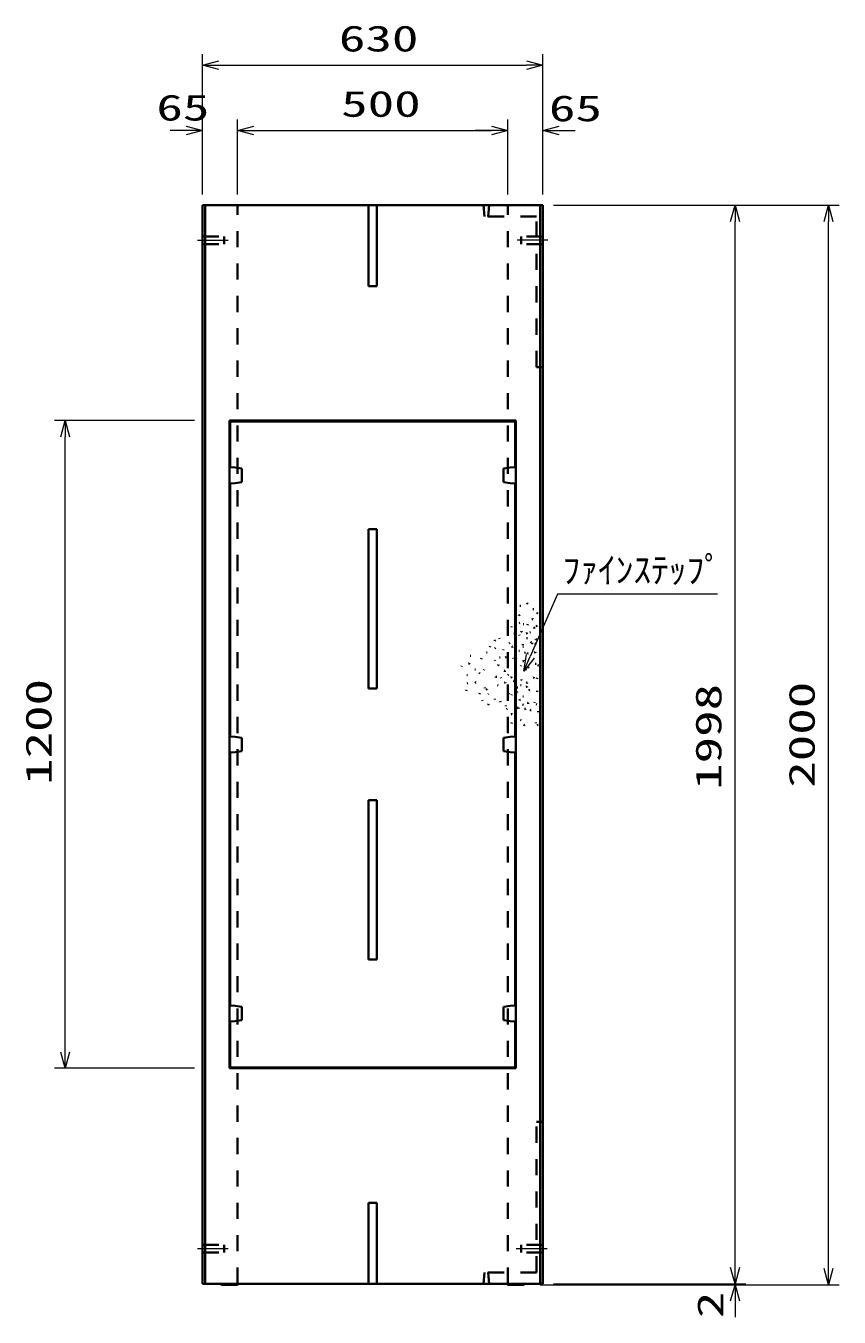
# Model space of a CAD drawing. Units: millimetres on the paper. Extents: x 0 to 841, y 0 to 594.
# Drawn here: x 187 to 262.3, y 271 to 390.6 of the extents above; entities that cross this region are included whole.
import ezdxf
from ezdxf.enums import TextEntityAlignment as Align

# ---------------------------------------------------------------- set-up
doc = ezdxf.new("R2010")
doc.units = ezdxf.units.MM
doc.linetypes.add('USER2', pattern=[18.5, 12, -1.5, 3.5, -1.5])
doc.linetypes.add('USER3', pattern=[3, 1.5, -1.5])
for name, color, linetype, lineweight in [('D-BMK（構造物基準線）', 2, 'USER2', 18), ('D-STR-DIM（寸法）', 7, 'Continuous', 13), ('D-STR-HTXT（旗上げ）', 7, 'Continuous', 13), ('D-STR（構造物）', 1, 'Continuous', 35)]:
    doc.layers.add(name, color=color, linetype=linetype, lineweight=lineweight)
doc.styles.add('ＭＳ ゴシック', font='')
doc.styles.get('ＭＳ ゴシック').set_extended_font_data('MS Gothic')

# ---------------------------------------------------------------- blocks, each defined once
blk = doc.blocks.new('_Open30')
at = {"color": 7, "linetype": 'Continuous', "lineweight": 13}
for p, q in [((-1, 0.2679), (0, 0)), ((0, 0), (-1, -0.2679)), ((0, 0), (-1, 0))]:
    blk.add_line(p, q, dxfattribs=at)

msp = doc.modelspace()

# ---------------------------------------------------------------- linework, layer by layer
at = {"layer": 'D-BMK（構造物基準線）'}
for p, q in [((202.888, 370.769), (205.738, 370.769)), ((235.313, 370.769), (232.463, 370.769)), ((202.888, 277.369), (205.738, 277.369)), ((232.388, 277.369), (235.238, 277.369))]:
    msp.add_line(p, q, dxfattribs=at)
at = {"layer": 'D-STR-DIM（寸法）'}
for p, q in [((203.351, 375.019), (203.351, 387.996)), ((234.851, 381.976), (234.851, 387.996)), ((204.851, 386.996), (233.351, 386.996)), ((203.351, 375.019), (203.351, 381.946)), ((206.601, 375.019), (206.601, 381.946)), ((206.601, 375.019), (206.601, 381.946)), ((231.601, 375.019), (231.601, 381.946)), ((231.601, 375.019), (231.601, 381.946)), ((234.851, 375.019), (234.851, 381.946)), ((201.851, 380.946), (200.351, 380.946)), ((208.101, 380.946), (230.101, 380.946)), ((208.101, 380.946), (209.601, 380.946)), ((230.101, 380.946), (228.601, 380.946)), ((236.351, 380.946), (237.851, 380.946)), ((235.851, 374.019), (253.639, 374.019)), ((252.202, 374.019), (262.279, 374.019)), ((252.639, 275.619), (252.639, 372.519)), ((261.279, 275.519), (261.279, 372.519)), ((202.601, 354.069), (189.637, 354.069)), ((190.637, 295.569), (190.637, 352.569)), ((202.601, 294.069), (189.637, 294.069)), ((252.639, 275.619), (252.639, 277.119)), ((234.601, 274.019), (253.639, 274.019)), ((235.851, 274.119), (253.639, 274.119)), ((235.851, 274.119), (253.639, 274.119)), ((251.202, 274.019), (262.279, 274.019)), ((252.639, 272.519), (252.639, 271.019))]:
    msp.add_line(p, q, dxfattribs=at)
at = {"layer": 'D-STR-HTXT（旗上げ）'}
msp.add_lwpolyline([(251.023, 337.978), (236.194, 337.978), (233.694, 332.227)], dxfattribs=at)
at = {"layer": 'D-STR（構造物）'}
for p, q in [((203.351, 274.119), (203.351, 374.019)), ((203.351, 374.019), (234.851, 374.019)), ((203.601, 274.119), (203.601, 374.019)), ((218.726, 374.019), (218.726, 366.519)), ((219.476, 374.019), (219.476, 366.519)), ((234.601, 274.119), (234.601, 374.019)), ((234.851, 274.119), (234.851, 374.019)), ((219.476, 366.519), (218.726, 366.519)), ((205.851, 294.069), (205.851, 354.069)), ((205.851, 354.069), (232.351, 354.069)), ((232.351, 294.069), (232.351, 354.069)), ((205.926, 349.744), (205.926, 353.994)), ((205.926, 353.994), (232.276, 353.994)), ((232.276, 349.744), (232.276, 353.994)), ((206.376, 349.713), (205.926, 349.744)), ((206.376, 349.713), (206.976, 349.619)), ((206.976, 349.619), (206.976, 348.369)), ((231.826, 349.713), (231.226, 349.619)), ((231.226, 349.619), (231.226, 348.369)), ((231.826, 349.713), (232.276, 349.744)), ((205.926, 348.244), (206.376, 348.276)), ((205.926, 348.244), (205.926, 324.819)), ((206.976, 348.369), (206.376, 348.276)), ((231.226, 348.369), (231.826, 348.276)), ((231.826, 348.276), (232.276, 348.244)), ((232.276, 348.244), (232.276, 324.819)), ((218.726, 343.994), (218.726, 329.244)), ((218.726, 343.994), (219.476, 343.994)), ((219.476, 329.244), (219.476, 343.994)), ((232.733, 336.922), (232.805, 336.902)), ((233.358, 337.097), (233.416, 337.145)), ((233.416, 337.145), (233.464, 337.088)), ((233.934, 336.591), (234.009, 336.591)), ((234.282, 336.206), (234.335, 336.259)), ((234.335, 336.259), (234.388, 336.206)), ((231.965, 334.931), (231.958, 335.006)), ((232.619, 336.067), (232.672, 336.014)), ((232.712, 335.345), (232.647, 335.307)), ((232.672, 336.014), (232.725, 336.067)), ((233.099, 335.195), (233.025, 335.208)), ((233.438, 335.124), (233.464, 335.194)), ((233.918, 335.659), (233.845, 335.639)), ((233.898, 335.731), (233.918, 335.659)), ((234.23, 335.021), (234.291, 335.064)), ((234.291, 335.064), (234.334, 335.003)), ((230.42, 333.676), (230.367, 333.729)), ((230.42, 333.676), (230.473, 333.729)), ((230.835, 333.853), (230.798, 333.918)), ((232.253, 334.333), (232.182, 334.359)), ((232.666, 334.217), (232.697, 334.149)), ((232.882, 334.522), (232.821, 334.479)), ((232.882, 334.522), (232.925, 334.46)), ((233.316, 334.345), (233.377, 334.388)), ((233.425, 333.918), (233.35, 333.924)), ((233.377, 334.388), (233.42, 334.327)), ((233.646, 334.448), (233.714, 334.48)), ((234.035, 334.821), (234.048, 334.895)), ((234.048, 334.895), (234.122, 334.882)), ((234.162, 333.77), (234.199, 333.835)), ((234.199, 333.835), (234.264, 333.797)), ((229.638, 332.587), (229.712, 332.593)), ((229.947, 333.094), (229.966, 333.166)), ((230.395, 332.969), (230.46, 333.007)), ((231.211, 332.856), (231.186, 332.786)), ((231.801, 333.474), (231.743, 333.426)), ((231.986, 333.138), (232.047, 333.095)), ((232.047, 333.095), (232.004, 333.034)), ((232.628, 332.737), (232.703, 332.731)), ((232.993, 333.109), (233.068, 333.109)), ((233.012, 333.279), (232.999, 333.353)), ((233.237, 332.587), (233.164, 332.567)), ((233.399, 332.55), (233.461, 332.507)), ((233.768, 333.502), (233.72, 333.559)), ((233.879, 333.444), (233.818, 333.401)), ((233.922, 333.383), (233.879, 333.444)), ((234.08, 332.594), (234.154, 332.607)), ((234.171, 333.392), (234.097, 333.405)), ((234.154, 332.607), (234.167, 332.533)), ((234.158, 333.318), (234.171, 333.392)), ((227.354, 331.35), (227.335, 331.277)), ((228.037, 331.573), (227.98, 331.525)), ((228.085, 331.516), (228.037, 331.573)), ((228.194, 332.262), (228.12, 332.269)), ((229.159, 331.972), (229.166, 332.047)), ((230.413, 331.879), (230.445, 331.811)), ((230.688, 331.382), (230.746, 331.431)), ((230.746, 331.431), (230.794, 331.373)), ((230.903, 332.12), (230.828, 332.126)), ((231.462, 332.142), (231.394, 332.11)), ((231.462, 332.142), (231.43, 332.21)), ((232.15, 332.036), (232.102, 332.094)), ((232.402, 331.997), (232.337, 331.96)), ((232.365, 332.062), (232.402, 331.997)), ((232.843, 331.39), (232.805, 331.325)), ((233.006, 331.771), (233.079, 331.79)), ((233.079, 331.79), (233.059, 331.863)), ((233.461, 332.507), (233.418, 332.445)), ((234.21, 331.539), (234.136, 331.526)), ((234.223, 331.465), (234.21, 331.539)), ((234.452, 331.368), (234.391, 331.412)), ((234.409, 331.307), (234.452, 331.368)), ((227.807, 330.473), (227.882, 330.473)), ((228.63, 331.019), (228.555, 331.019)), ((229.009, 330.634), (228.956, 330.687)), ((229.377, 330.935), (229.409, 331.003)), ((230.515, 330.331), (230.515, 330.256)), ((230.59, 330.331), (230.515, 330.331)), ((230.983, 330.204), (230.964, 330.276)), ((231.264, 330.876), (231.339, 330.876)), ((231.339, 330.876), (231.339, 330.801)), ((231.664, 330.545), (231.611, 330.491)), ((231.943, 330.309), (231.886, 330.261)), ((231.943, 330.309), (231.991, 330.252)), ((233.265, 331.034), (233.252, 330.96)), ((233.52, 331.224), (233.459, 331.181)), ((233.52, 331.224), (233.563, 331.162)), ((233.961, 330.236), (234.022, 330.279)), ((234.022, 330.279), (234.065, 330.218)), ((234.314, 330.227), (234.301, 330.153)), ((218.726, 329.244), (219.476, 329.244)), ((227.771, 329.118), (227.752, 329.045)), ((227.911, 329.756), (227.853, 329.708)), ((228.575, 329.768), (228.64, 329.805)), ((228.64, 329.805), (228.603, 329.87)), ((229.47, 329.272), (229.451, 329.345)), ((229.654, 329.185), (229.589, 329.147)), ((229.654, 329.185), (229.692, 329.12)), ((230.651, 329.56), (230.722, 329.535)), ((231.366, 329.811), (231.298, 329.78)), ((231.397, 329.743), (231.366, 329.811)), ((232.128, 329.973), (232.19, 329.93)), ((232.19, 329.93), (232.147, 329.869)), ((232.523, 329.343), (232.448, 329.343)), ((232.449, 328.967), (232.469, 328.895)), ((232.846, 329.566), (232.771, 329.573)), ((232.833, 329.981), (232.89, 330.029)), ((232.89, 330.029), (232.842, 330.086)), ((233.379, 329.422), (233.307, 329.403)), ((233.4, 329.796), (233.327, 329.815)), ((233.399, 329.35), (233.379, 329.422)), ((233.38, 329.723), (233.4, 329.796)), ((233.566, 329.064), (233.623, 329.113)), ((233.623, 329.113), (233.575, 329.17)), ((234.319, 329.03), (234.312, 328.956)), ((229.016, 328.808), (228.99, 328.737)), ((229.235, 328.161), (229.267, 328.093)), ((229.758, 327.737), (229.816, 327.785)), ((229.778, 328.716), (229.831, 328.769)), ((229.816, 327.785), (229.864, 327.728)), ((230.394, 328.224), (230.414, 328.296)), ((230.914, 328.062), (230.921, 327.987)), ((231.696, 328.794), (231.628, 328.762)), ((231.728, 328.726), (231.696, 328.794)), ((231.974, 328.692), (231.949, 328.622)), ((232.316, 328.142), (232.244, 328.161)), ((232.297, 328.07), (232.316, 328.142)), ((232.469, 328.895), (232.396, 328.875)), ((232.737, 328.194), (232.684, 328.247)), ((232.684, 328.141), (232.737, 328.194)), ((233.053, 327.741), (232.985, 327.772)), ((232.994, 328.52), (233.069, 328.52)), ((233.506, 327.912), (233.433, 327.931)), ((233.506, 327.912), (233.486, 327.839)), ((234.09, 327.909), (234.097, 327.984)), ((234.286, 327.757), (234.238, 327.814)), ((231.44, 327.69), (231.44, 327.615)), ((231.556, 327.397), (231.503, 327.344)), ((231.985, 326.866), (231.91, 326.866)), ((231.985, 326.941), (231.985, 326.866)), ((232.54, 327.459), (232.482, 327.411)), ((232.54, 327.459), (232.491, 327.517)), ((232.629, 327.384), (232.629, 327.459)), ((233.161, 327.383), (233.236, 327.377)), ((233.236, 327.377), (233.229, 327.302)), ((233.729, 327.229), (233.672, 327.18)), ((233.681, 327.286), (233.729, 327.229)), ((234.419, 327.071), (234.425, 327.146)), ((231.97, 326.087), (231.938, 326.019)), ((232.335, 326.104), (232.282, 326.157)), ((232.282, 326.051), (232.335, 326.104)), ((232.79, 326.363), (232.843, 326.31)), ((233.092, 325.888), (233.159, 325.857)), ((233.159, 325.857), (233.128, 325.789)), ((234.196, 326.025), (234.203, 326.1)), ((234.335, 325.824), (234.392, 325.873)), ((234.392, 325.873), (234.344, 325.93)), ((205.926, 324.819), (206.376, 324.788)), ((206.976, 324.694), (206.376, 324.788)), ((206.976, 323.444), (206.976, 324.694)), ((231.226, 324.694), (231.826, 324.788)), ((231.226, 323.444), (231.226, 324.694)), ((231.826, 324.788), (232.276, 324.819)), ((205.926, 323.319), (206.376, 323.351)), ((205.926, 323.319), (205.926, 299.894)), ((206.376, 323.351), (206.976, 323.444)), ((231.826, 323.351), (231.226, 323.444)), ((231.826, 323.351), (232.276, 323.319)), ((232.276, 323.319), (232.276, 299.894)), ((218.726, 318.894), (219.476, 318.894)), ((218.726, 318.894), (218.726, 304.144)), ((219.476, 304.144), (219.476, 318.894)), ((218.726, 304.144), (219.476, 304.144)), ((206.376, 299.863), (205.926, 299.894)), ((206.976, 299.769), (206.376, 299.863)), ((206.976, 298.519), (206.976, 299.769)), ((231.226, 299.769), (231.826, 299.863)), ((231.226, 298.519), (231.226, 299.769)), ((231.826, 299.863), (232.276, 299.894)), ((205.926, 298.394), (206.376, 298.426)), ((205.926, 298.394), (205.926, 294.144)), ((206.376, 298.426), (206.976, 298.519)), ((231.826, 298.426), (231.226, 298.519)), ((231.826, 298.426), (232.276, 298.394)), ((232.276, 298.394), (232.276, 294.144)), ((205.851, 294.069), (232.351, 294.069)), ((205.926, 294.144), (232.276, 294.144)), ((218.726, 281.619), (219.476, 281.619)), ((218.726, 274.119), (218.726, 281.619)), ((219.476, 274.119), (219.476, 281.619)), ((203.351, 274.119), (234.851, 274.119)), ((205.101, 274.019), (205.001, 274.119)), ((206.6, 274.019), (205.101, 274.019)), ((206.6, 274.019), (206.701, 274.119)), ((231.601, 274.019), (231.501, 274.119)), ((231.601, 274.019), (233.101, 274.019)), ((233.101, 274.019), (233.201, 274.119))]:
    msp.add_line(p, q, dxfattribs=at)
at = {"layer": 'D-STR（構造物）', "linetype": 'USER3'}
for p, q in [((206.601, 274.119), (206.601, 374.019)), ((229.44, 372.969), (229.359, 374.019)), ((229.806, 372.969), (229.879, 374.019)), ((231.601, 274.119), (231.601, 374.019)), ((234.276, 372.969), (229.44, 372.969)), ((234.276, 359.019), (234.276, 372.969)), ((203.351, 371.119), (205.351, 371.119)), ((205.351, 370.419), (205.351, 371.119)), ((234.851, 371.119), (232.851, 371.119)), ((232.851, 370.419), (232.851, 371.119)), ((203.351, 370.419), (205.351, 370.419)), ((234.851, 370.419), (232.851, 370.419)), ((234.276, 359.019), (234.851, 359.019)), ((234.276, 289.119), (234.851, 289.119)), ((234.276, 275.169), (234.276, 289.119)), ((203.351, 277.719), (205.351, 277.719)), ((205.351, 277.719), (205.351, 277.019)), ((234.851, 277.719), (232.851, 277.719)), ((232.851, 277.719), (232.851, 277.019)), ((203.351, 277.019), (205.351, 277.019)), ((234.851, 277.019), (232.851, 277.019)), ((229.44, 275.169), (229.359, 274.119)), ((234.276, 275.169), (229.44, 275.169)), ((229.806, 275.169), (229.879, 274.119))]:
    msp.add_line(p, q, dxfattribs=at)

# ---------------------------------------------------------------- block references
at = {"layer": 'D-STR-DIM（寸法）', "xscale": 1.5, "yscale": 1.5}
for p, rotation in [((203.351, 386.996), 180), ((206.601, 380.946), 180), ((206.601, 380.946), 180), ((234.851, 380.946), 180), ((252.639, 374.019), 90), ((261.279, 374.019), 90), ((190.637, 354.069), 90), ((190.637, 294.069), 270), ((252.639, 274.119), 270), ((252.639, 274.119), 270), ((261.279, 274.019), 270), ((252.639, 274.019), 90)]:
    msp.add_blockref('_Open30', p, dxfattribs=dict(at, rotation=rotation))
for p in [(234.851, 386.996), (203.351, 380.946), (231.601, 380.946), (231.601, 380.946)]:
    msp.add_blockref('_Open30', p, dxfattribs=at)
at = {"layer": 'D-STR-HTXT（旗上げ）', "xscale": 1.5, "yscale": 1.5, "rotation": 246.50838}
msp.add_blockref('_Open30', (233.096, 330.852), dxfattribs=at)

# ---------------------------------------------------------------- texts
at = {"layer": 'D-STR-DIM（寸法）', "style": 'ＭＳ ゴシック', "width": 1.5}
for s, p in [('630', (215.976, 387.534)), ('65', (199.082, 381.134)), ('500', (216.184, 381.484)), ('65', (235.416, 381.07))]:
    msp.add_text(s, height=2.405, dxfattribs=at).set_placement(p, align=Align.BOTTOM_LEFT)
for s, p in [('1200', (190.1, 320.319)), ('1998', (252.102, 319.861)), ('2000', (260.742, 320.061)), ('2', (252.277, 270.931))]:
    msp.add_text(s, height=2.405, rotation=90, dxfattribs=at).set_placement(p, align=Align.BOTTOM_LEFT)
at = {"layer": 'D-STR-HTXT（旗上げ）', "style": 'ＭＳ ゴシック'}
msp.add_text('ﾌｧｲﾝｽﾃｯﾌﾟ', height=2.405, dxfattribs=at).set_placement((236.673, 338.304), align=Align.BOTTOM_LEFT)

doc.saveas('drawing.dxf')
